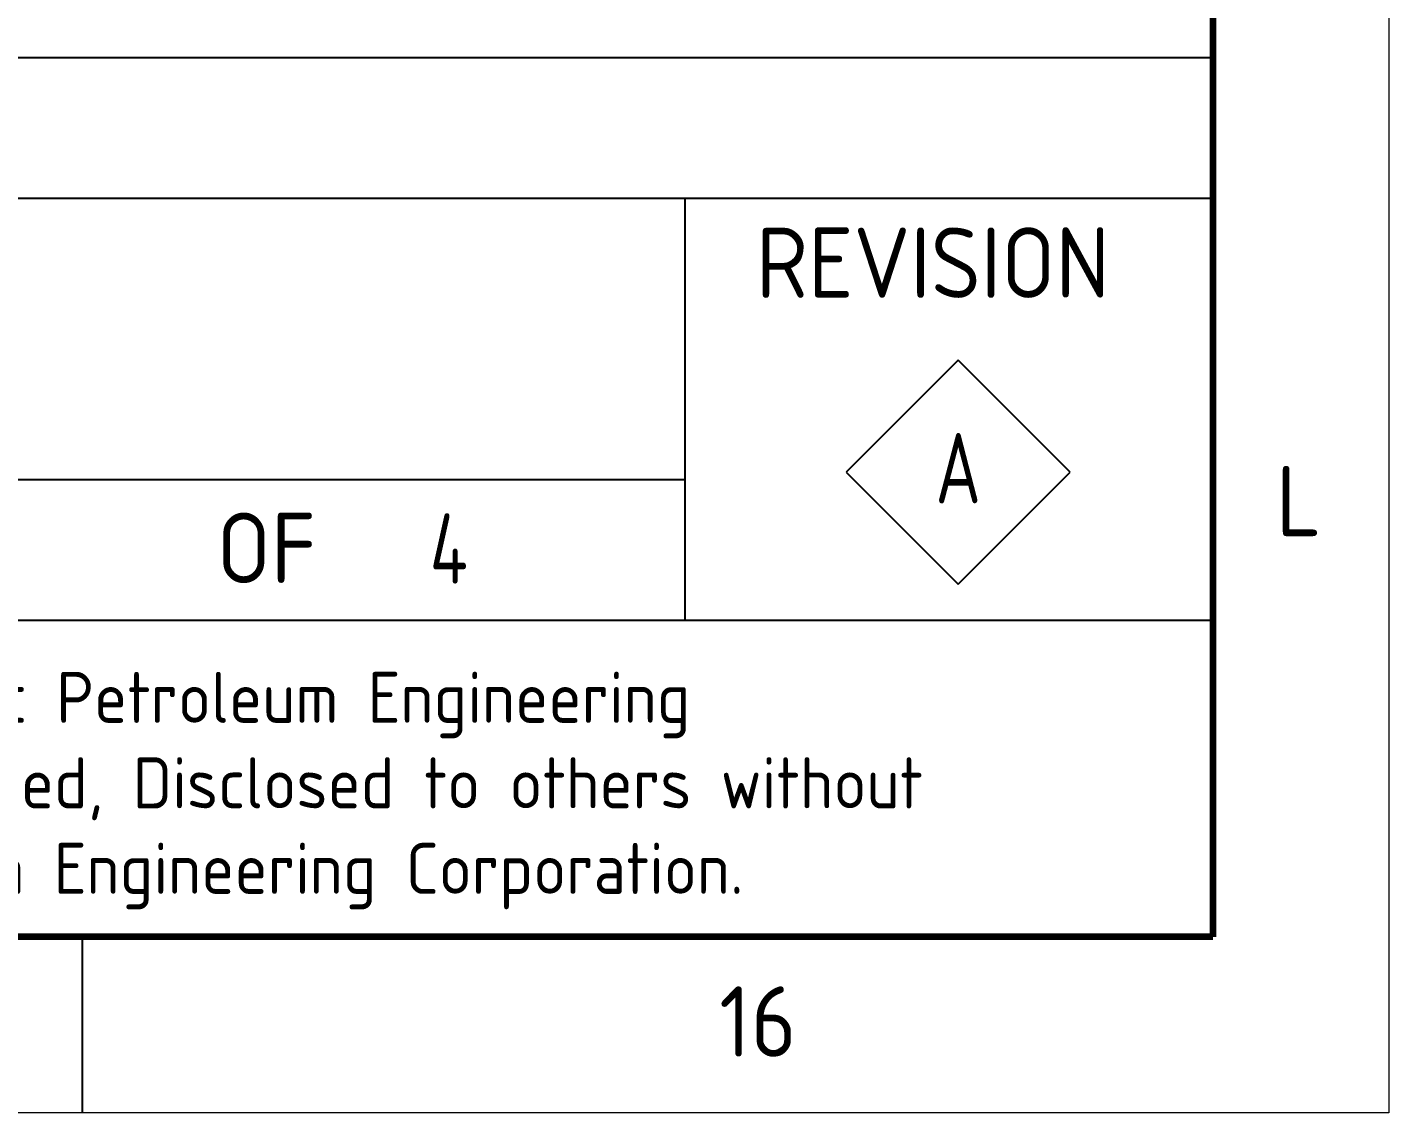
# Model space of a CAD drawing. Header units: inches. Extents: x 735 to 7643, y 526 to 1733.
# Drawn here: x 2209.6 to 2312.4, y 617.7 to 699.6 of the extents above; entities that cross this region are included whole.
import ezdxf

# ---------------------------------------------------------------- set-up
doc = ezdxf.new("R2010")
doc.units = ezdxf.units.IN
doc.header["$MEASUREMENT"] = 0
doc.layers.add('TEG BORDER', color=7, linetype='Continuous')
doc.styles.add('TEG BORDER', font='isocp.shx')

# ---------------------------------------------------------------- blocks, each defined once
blk = doc.blocks.new('TEG BORDER A2')
for p, q in [((589, 5), (589, 116)), ((489, 5), (589, 5)), ((556.875, 0), (556.875, 5))]:
    blk.add_line(p, q)
at = {"color": 5, "lineweight": 15}
blk.add_lwpolyline([(0, 420), (594, 420), (594, 0), (0, 0)], close=True, dxfattribs=at)
at = {"lineweight": 100}
blk.add_lwpolyline([(5, 415), (589, 415), (589, 5), (5, 5)], close=True, dxfattribs=at)
at = {"layer": 'TEG BORDER'}
for p, q in [((489, 30), (589, 30)), ((489, 26), (589, 26)), ((574, 26), (574, 14)), ((581.763, 21.392), (578.581, 18.21)), ((584.945, 18.21), (581.763, 21.392)), ((578.581, 18.21), (581.763, 15.028)), ((581.763, 15.028), (584.945, 18.21)), ((504, 18), (574, 18)), ((489, 14), (589, 14)), ((489, 14), (589, 14))]:
    blk.add_line(p, q, dxfattribs=at)
at = {"char_height": 2, "style": 'TEG BORDER'}
for s, insert, attachment_point in [('L', (592.09, 18.389), 3), ('\\pi0.050394;16', (574.922, 1.593), 7)]:
    blk.add_mtext_dynamic_manual_height_columns(s, width=2, gutter_width=1, heights=[0], dxfattribs=dict(at, insert=insert, attachment_point=attachment_point))
at = {"layer": 'TEG BORDER', "style": 'TEG BORDER'}
for s, p in [('REVISION', (576.015, 23.164)), ('OF', (560.691, 15.055))]:
    blk.add_text(s, height=2, dxfattribs=at).set_placement(p)
at = {"layer": 'TEG BORDER', "color": 7, "style": 'TEG BORDER'}
for s, p in [('This Drawing is Property of Consortium of ZICOM Equipment Pte Ltd., & Sinopec Petroleum Engineering', (489.174, 11.082)), ('Corporation and any Information, contained in this Drawing will not be Reproduced, Disclosed to others without', (489.242, 8.652)), ('Explicit Written Permission from ZICOM Equipment Pte Ltd., & Sinopec Petroleum Engineering Corporation.', (489.174, 6.221))]:
    blk.add_text(s, height=1.45, dxfattribs=at).set_placement(p)

msp = doc.modelspace()

# ---------------------------------------------------------------- block references
at = {"color": 8, "lineweight": 20, "xscale": 2.6554, "yscale": 2.6554, "zscale": 2.6554}
msp.add_blockref('TEG BORDER A2', (735.08, 617.66), dxfattribs=at)

# ---------------------------------------------------------------- texts
at = {"style": 'TEG BORDER', "width": 0.8}
for s, p in [('A', (2278.18, 663.66)), ('4', (2240.02, 657.59))]:
    msp.add_text(s, height=5.31, dxfattribs=at).set_placement(p)

doc.saveas('drawing.dxf')
